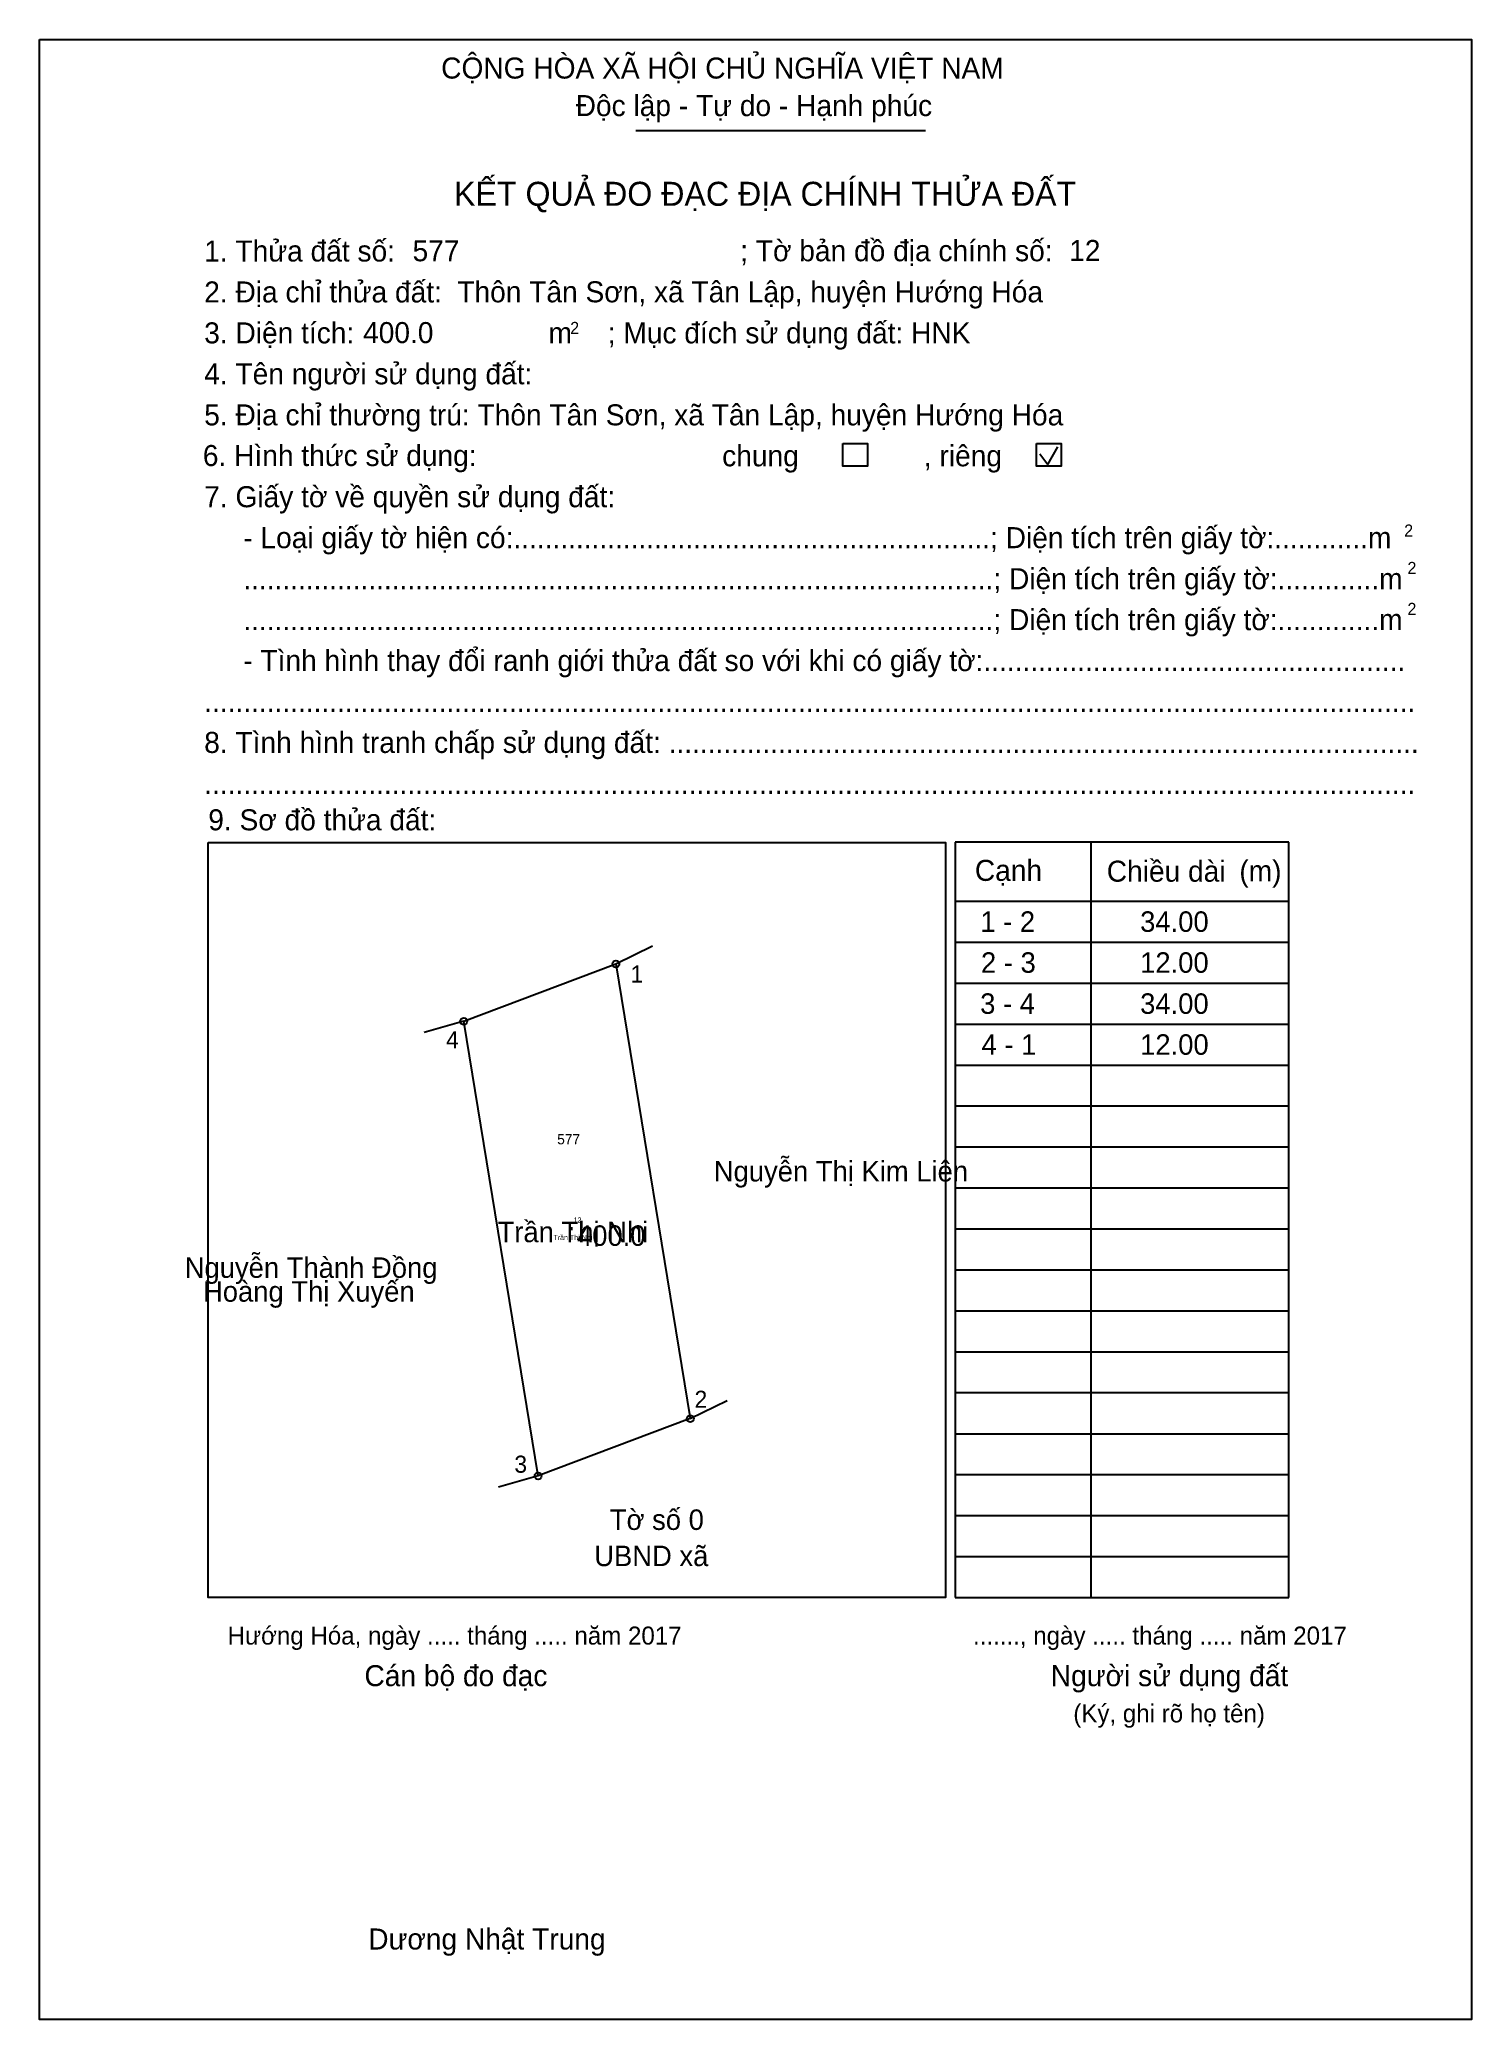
# Model space of a CAD drawing. Extents: x 548104 to 548210, y 1837678 to 1837824.
import ezdxf

# ---------------------------------------------------------------- set-up
doc = ezdxf.new("R2010")
doc.units = 0
for name, color, linetype in [('Level 1', 7, 'Continuous'), ('Level 10', 7, 'Continuous'), ('Level 11', 7, 'Continuous'), ('Level 13', 7, 'Continuous'), ('Level 15', 7, 'Continuous'), ('Level 18', 7, 'Continuous'), ('Level 2', 7, 'Continuous'), ('Level 21', 7, 'Continuous'), ('Level 27', 7, 'Continuous'), ('Level 36', 7, 'Continuous'), ('Level 48', 7, 'Continuous'), ('Level 50', 7, 'Continuous'), ('Level 52', 7, 'Continuous'), ('Level 6', 7, 'Continuous'), ('Level 9', 7, 'Continuous')]:
    doc.layers.add(name, color=color, linetype=linetype)

msp = doc.modelspace()

# ---------------------------------------------------------------- linework, layer by layer
at = {"layer": 'Level 1'}
for p, q in [((548104.39, 1837823.95), (548104.39, 1837823.95)), ((548148.37, 1837817.25), (548169.73, 1837817.25)), ((548178.16, 1837793.37), (548178.76, 1837792.59)), ((548178.76, 1837792.59), (548179.49, 1837793.9)), ((548116.83, 1837764.71), (548116.83, 1837764.71)), ((548196.54, 1837764.73), (548171.93, 1837764.73)), ((548171.93, 1837764.73), (548171.93, 1837708.99)), ((548181.93, 1837764.73), (548181.93, 1837708.99)), ((548196.54, 1837708.99), (548196.54, 1837764.73)), ((548171.93, 1837760.37), (548188.84, 1837760.37)), ((548188.84, 1837760.37), (548196.54, 1837760.37)), ((548171.93, 1837757.35), (548188.84, 1837757.35)), ((548188.84, 1837757.35), (548196.54, 1837757.35)), ((548171.93, 1837754.33), (548188.84, 1837754.33)), ((548188.84, 1837754.33), (548196.54, 1837754.33)), ((548171.93, 1837751.31), (548188.84, 1837751.31)), ((548188.84, 1837751.31), (548196.54, 1837751.31)), ((548171.93, 1837748.28), (548188.84, 1837748.28)), ((548188.84, 1837748.28), (548196.54, 1837748.28)), ((548171.93, 1837745.26), (548188.84, 1837745.26)), ((548188.84, 1837745.26), (548196.54, 1837745.26)), ((548171.93, 1837742.24), (548188.84, 1837742.24)), ((548188.84, 1837742.24), (548196.54, 1837742.24)), ((548171.93, 1837739.22), (548188.84, 1837739.22)), ((548188.84, 1837739.22), (548196.54, 1837739.22)), ((548171.93, 1837736.2), (548188.84, 1837736.2)), ((548188.84, 1837736.2), (548196.54, 1837736.2)), ((548171.93, 1837733.17), (548188.84, 1837733.17)), ((548188.84, 1837733.17), (548196.54, 1837733.17)), ((548171.93, 1837730.15), (548188.84, 1837730.15)), ((548188.84, 1837730.15), (548196.54, 1837730.15)), ((548171.93, 1837727.13), (548188.84, 1837727.13)), ((548188.84, 1837727.13), (548196.54, 1837727.13)), ((548171.93, 1837724.11), (548188.84, 1837724.11)), ((548188.84, 1837724.11), (548196.54, 1837724.11)), ((548171.93, 1837721.08), (548188.84, 1837721.08)), ((548188.84, 1837721.08), (548196.54, 1837721.08)), ((548171.93, 1837718.06), (548188.84, 1837718.06)), ((548188.84, 1837718.06), (548196.54, 1837718.06)), ((548171.93, 1837715.04), (548188.84, 1837715.04)), ((548188.84, 1837715.04), (548196.54, 1837715.04)), ((548171.93, 1837712.02), (548188.84, 1837712.02)), ((548188.84, 1837712.02), (548196.54, 1837712.02)), ((548171.22, 1837708.99), (548171.22, 1837708.99)), ((548171.93, 1837708.99), (548196.54, 1837708.99)), ((548196.54, 1837708.99), (548196.54, 1837709.54)), ((548210.01, 1837677.86), (548210.01, 1837677.86))]:
    msp.add_line(p, q, dxfattribs=at)
msp.add_lwpolyline([(548116.83, 1837764.71), (548171.22, 1837764.71), (548171.22, 1837708.99), (548116.83, 1837708.99)], close=True, dxfattribs=at)
at = {"layer": 'Level 10'}
msp.add_lwpolyline([(548141.16, 1837717.96), (548135.67, 1837751.51), (548146.9, 1837755.74), (548152.39, 1837722.19)], close=True, dxfattribs=at)
at = {"layer": 'Level 11'}
for centre in [(548146.9, 1837755.74), (548135.67, 1837751.51), (548152.39, 1837722.19), (548141.16, 1837717.96), (548141.16, 1837717.96)]:
    msp.add_circle(centre, 0.252, dxfattribs=at)
at = {"layer": 'Level 2'}
msp.add_lwpolyline([(548104.39, 1837823.95), (548210.01, 1837823.95), (548210.01, 1837677.86), (548104.39, 1837677.86)], close=True, dxfattribs=at)
at = {"layer": 'Level 27'}
for p, q in [((548146.9, 1837755.74), (548149.61, 1837757.08)), ((548135.67, 1837751.51), (548132.76, 1837750.69)), ((548152.39, 1837722.19), (548155.1, 1837723.52)), ((548141.16, 1837717.96), (548138.25, 1837717.14))]:
    msp.add_line(p, q, dxfattribs=at)
at = {"layer": 'Level 50'}
for points in [[(548163.65, 1837794.15), (548165.46, 1837794.15), (548165.46, 1837792.46), (548163.65, 1837792.46)], [(548177.92, 1837794.15), (548179.74, 1837794.15), (548179.74, 1837792.46), (548177.92, 1837792.46)]]:
    msp.add_lwpolyline(points, close=True, dxfattribs=at)

# ---------------------------------------------------------------- texts
at = {"layer": 'Level 1'}
for s, height, p in [('CỘNG HÒA XÃ HỘI CHỦ NGHĨA VIỆT NAM', 1.5514, (548134.01, 1837821.07)), ('Độc lập - Tự do - Hạnh phúc', 1.5514, (548143.93, 1837818.3)), ('KẾT QUẢ ĐO ĐẠC ĐỊA CHÍNH THỬA ĐẤT', 1.7732, (548134.96, 1837811.68)), ('1. Thửa đất số:', 1.5514, (548116.53, 1837807.57)), ('; Tờ bản đồ địa chính số:', 1.5514, (548156.07, 1837807.59)), ('2. Địa chỉ thửa đất:', 1.5514, (548116.53, 1837804.55)), ('; Mục đích sử dụng đất: HNK', 1.5515, (548146.3, 1837801.53)), ('3. Diện tích:', 1.5514, (548116.53, 1837801.53)), ('m', 1.55, (548141.93, 1837801.53)), ('2', 0.886, (548143.53, 1837802.23)), ('4. Tên người sử dụng đất:', 1.5514, (548116.53, 1837798.51)), ('5. Địa chỉ thường trú: Thôn Tân Sơn, xã Tân Lập, huyện Hướng Hóa', 1.5515, (548116.53, 1837795.48)), ('chung                , riêng', 1.5514, (548154.74, 1837792.46)), ('7. Giấy tờ về quyền sử dụng đất:', 1.5514, (548116.53, 1837789.44)), ('     - Loại giấy tờ hiện có:.............................................................; Diện tích trên giấy tờ:............m', 1.55141, (548116.53, 1837786.42)), ('2', 0.886, (548205.05, 1837787.28)), ('     ................................................................................................; Diện tích trên giấy tờ:.............m', 1.55141, (548116.53, 1837783.39)), ('2', 0.886, (548205.29, 1837784.52)), ('     ................................................................................................; Diện tích trên giấy tờ:.............m', 1.55141, (548116.53, 1837780.37)), ('2', 0.886, (548205.29, 1837781.5)), ('     - Tình hình thay đổi ranh giới thửa đất so với khi có giấy tờ:......................................................', 1.55141, (548116.53, 1837777.35)), ('...........................................................................................................................................................', 1.55141, (548116.53, 1837774.33)), ('8. Tình hình tranh chấp sử dụng đất: ................................................................................................', 1.55141, (548116.53, 1837771.31)), ('...........................................................................................................................................................', 1.55141, (548116.53, 1837768.28)), ('9. Sơ đồ thửa đất:', 1.5514, (548116.83, 1837765.6)), ('Cạnh', 1.551, (548173.38, 1837761.87)), ('Chiều dài', 1.551, (548183.11, 1837761.81)), ('(m)', 1.551, (548192.89, 1837761.83)), ('Hướng Hóa, ngày ..... tháng ..... năm 2017', 1.3299, (548118.25, 1837705.52)), ('......., ngày ..... tháng ..... năm 2017', 1.3299, (548173.24, 1837705.52)), ('Cán bộ đo đạc', 1.5515, (548128.35, 1837702.45)), ('Người sử dụng đất', 1.5514, (548178.98, 1837702.45)), ('(Ký, ghi rõ họ tên)', 1.3299, (548180.64, 1837699.78)), ('Dương Nhật Trung', 1.5515, (548128.63, 1837683.02))]:
    msp.add_text(s, height=height, dxfattribs=at).set_placement(p)
at = {"layer": 'Level 13'}
for s, height, p in [('Trần Thị Nhi', 1.5112, (548138.17, 1837735.21)), ('.', 1.51, (548143.33, 1837736.09)), ('400.0', 1.511, (548144.03, 1837734.94))]:
    msp.add_text(s, height=height, dxfattribs=at).set_placement(p)
at = {"layer": 'Level 15'}
msp.add_text('Trần Thị Nhi', height=0.3778, dxfattribs=at).set_placement((548142.29, 1837735.37))
at = {"layer": 'Level 18'}
msp.add_text('12', height=0.378, dxfattribs=at).set_placement((548143.78, 1837736.66))
at = {"layer": 'Level 21'}
msp.add_text('577', height=0.756, dxfattribs=at).set_placement((548142.57, 1837742.43))
at = {"layer": 'Level 36'}
for s, height, p in [('Nguyễn Thị Kim Liên', 1.5112, (548154.12, 1837739.69)), ('Nguyễn Thành Đồng', 1.5112, (548115.09, 1837732.58)), ('Hoàng Thị Xuyến', 1.5112, (548116.44, 1837730.82)), ('Tờ số 0', 1.511, (548146.45, 1837713.98)), ('UBND xã', 1.511, (548145.3, 1837711.31))]:
    msp.add_text(s, height=height, dxfattribs=at).set_placement(p)
at = {"layer": 'Level 48'}
msp.add_text('6. Hình thức sử dụng:', height=1.5515, dxfattribs=at).set_placement((548116.43, 1837792.48))
at = {"layer": 'Level 52'}
for s, p in [('1 - 2', (548173.78, 1837758.11)), ('34.00', (548185.57, 1837758.11)), ('2 - 3', (548173.83, 1837755.09)), ('12.00', (548185.57, 1837755.09)), ('3 - 4', (548173.77, 1837752.06)), ('34.00', (548185.57, 1837752.06)), ('4 - 1', (548173.87, 1837749.04)), ('12.00', (548185.57, 1837749.04))]:
    msp.add_text(s, height=1.511, dxfattribs=at).set_placement(p)
at = {"layer": 'Level 6'}
for s, height, p in [('577', 1.551, (548131.9, 1837807.59)), ('12', 1.551, (548180.34, 1837807.61)), ('Thôn Tân Sơn, xã Tân Lập, huyện Hướng Hóa', 1.5515, (548135.2, 1837804.56)), ('400.0', 1.551, (548128.25, 1837801.55))]:
    msp.add_text(s, height=height, dxfattribs=at).set_placement(p)
at = {"layer": 'Level 9'}
for s, p in [('1', (548147.98, 1837754.37)), ('4', (548134.37, 1837749.52)), ('2', (548152.7, 1837722.99)), ('3', (548139.41, 1837718.2))]:
    msp.add_text(s, height=1.26, dxfattribs=at).set_placement(p)

doc.saveas('drawing.dxf')
